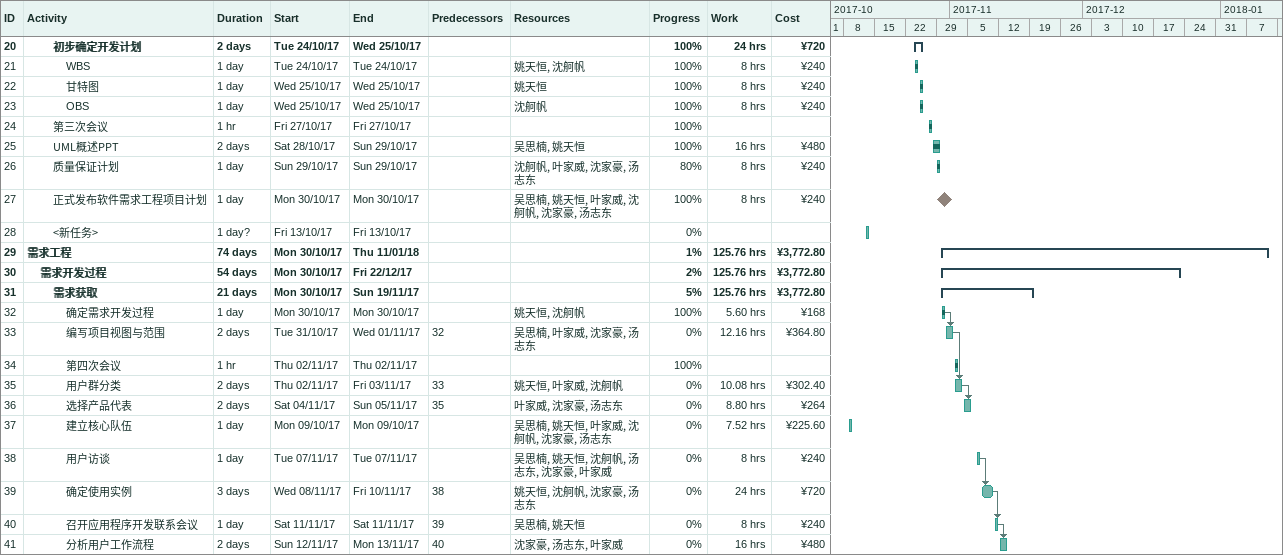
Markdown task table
| ID | Level | Task | Duration | Start | Finish | Predecessors | Resources | % complete | Work (h) | Cost (¥) |
|---|---|---|---|---|---|---|---|---|---|---|
| 20 | 3 | **初步确定开发计划** | 2d | 2017-10-24 | 2017-10-25 |  |  | 100 | 24 | 720 |
| 21 | 4 | WBS | 1d | 2017-10-24 | 2017-10-24 |  | 姚天恒, 沈舸帆 | 100 | 8 | 240 |
| 22 | 4 | 甘特图 | 1d | 2017-10-25 | 2017-10-25 |  | 姚天恒 | 100 | 8 | 240 |
| 23 | 4 | OBS | 1d | 2017-10-25 | 2017-10-25 |  | 沈舸帆 | 100 | 8 | 240 |
| 24 | 3 | 第三次会议 | 1h | 2017-10-27 | 2017-10-27 |  |  | 100 |  |  |
| 25 | 3 | UML概述PPT | 2d | 2017-10-28 | 2017-10-29 |  | 吴思楠, 姚天恒 | 100 | 16 | 480 |
| 26 | 3 | 质量保证计划 | 1d | 2017-10-29 | 2017-10-29 |  | 沈舸帆, 叶家威, 沈家豪, 汤志东 | 80 | 8 | 240 |
| 27 | 3 | 正式发布软件需求工程项目计划 | 1d | 2017-10-30 | 2017-10-30 |  | 吴思楠, 姚天恒, 叶家威, 沈舸帆, 沈家豪, 汤志东 | 100 | 8 | 240 |
| 28 | 3 | <新任务> | 1d? | 2017-10-13 | 2017-10-13 |  |  | 0 |  |  |
| 29 | 1 | **需求工程** | 74d | 2017-10-30 | 2018-01-11 |  |  | 1 | 125.76 | 3772.80 |
| 30 | 2 | **需求开发过程** | 54d | 2017-10-30 | 2017-12-22 |  |  | 2 | 125.76 | 3772.80 |
| 31 | 3 | **需求获取** | 21d | 2017-10-30 | 2017-11-19 |  |  | 5 | 125.76 | 3772.80 |
| 32 | 4 | 确定需求开发过程 | 1d | 2017-10-30 | 2017-10-30 |  | 姚天恒, 沈舸帆 | 100 | 5.60 | 168 |
| 33 | 4 | 编写项目视图与范围 | 2d | 2017-10-31 | 2017-11-01 | 32 | 吴思楠, 叶家威, 沈家豪, 汤志东 | 0 | 12.16 | 364.80 |
| 34 | 4 | 第四次会议 | 1h | 2017-11-02 | 2017-11-02 |  |  | 100 |  |  |
| 35 | 4 | 用户群分类 | 2d | 2017-11-02 | 2017-11-03 | 33 | 姚天恒, 叶家威, 沈舸帆 | 0 | 10.08 | 302.40 |
| 36 | 4 | 选择产品代表 | 2d | 2017-11-04 | 2017-11-05 | 35 | 叶家威, 沈家豪, 汤志东 | 0 | 8.80 | 264 |
| 37 | 4 | 建立核心队伍 | 1d | 2017-10-09 | 2017-10-09 |  | 吴思楠, 姚天恒, 叶家威, 沈舸帆, 沈家豪, 汤志东 | 0 | 7.52 | 225.60 |
| 38 | 4 | 用户访谈 | 1d | 2017-11-07 | 2017-11-07 |  | 吴思楠, 姚天恒, 沈舸帆, 汤志东, 沈家豪, 叶家威 | 0 | 8 | 240 |
| 39 | 4 | 确定使用实例 | 3d | 2017-11-08 | 2017-11-10 | 38 | 姚天恒, 沈舸帆, 沈家豪, 汤志东 | 0 | 24 | 720 |
| 40 | 4 | 召开应用程序开发联系会议 | 1d | 2017-11-11 | 2017-11-11 | 39 | 吴思楠, 姚天恒 | 0 | 8 | 240 |
| 41 | 4 | 分析用户工作流程 | 2d | 2017-11-12 | 2017-11-13 | 40 | 沈家豪, 汤志东, 叶家威 | 0 | 16 | 480 |
